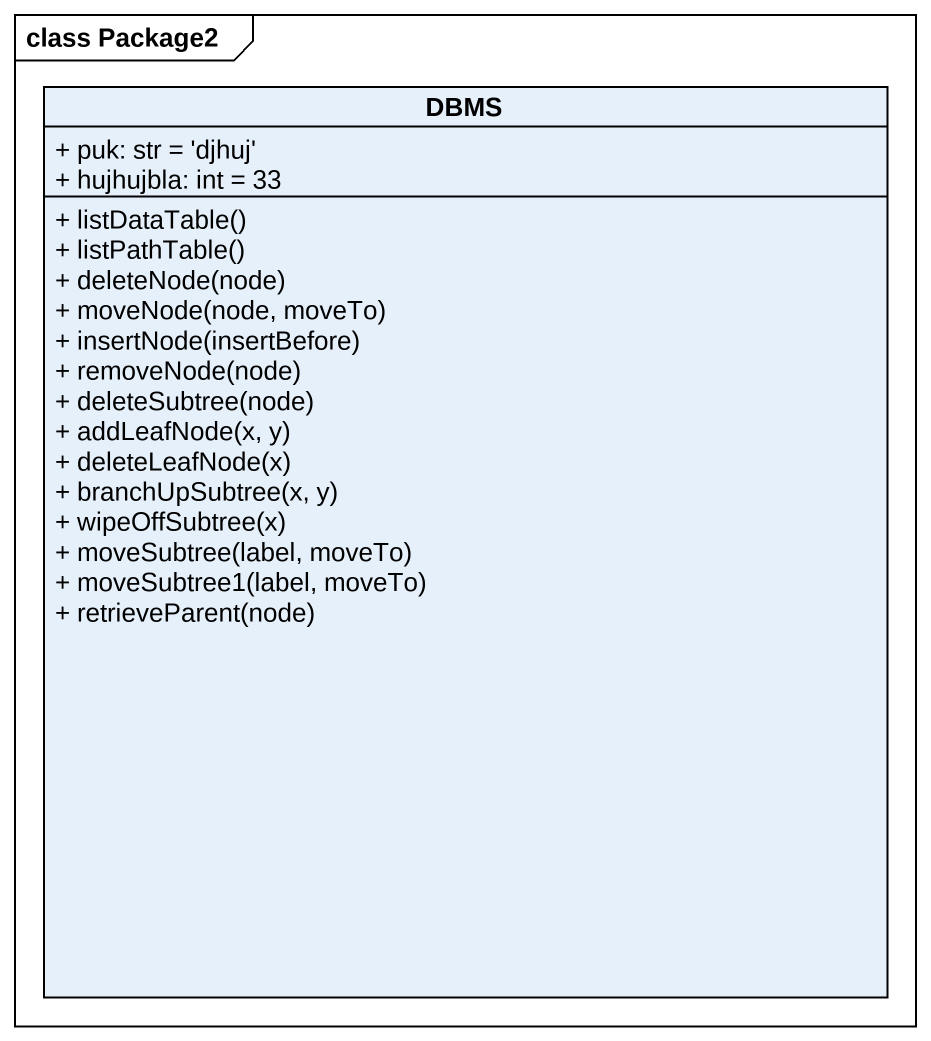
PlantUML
@startuml
mainframe class Package2
hide circle
hide empty members
skinparam classAttributeIconSize 0
class DBMS {
  + puk: str = 'djhuj'
  + hujhujbla: int = 33
  + listDataTable()
  + listPathTable()
  + deleteNode(node)
  + moveNode(node, moveTo)
  + insertNode(insertBefore)
  + removeNode(node)
  + deleteSubtree(node)
  + addLeafNode(x, y)
  + deleteLeafNode(x)
  + branchUpSubtree(x, y)
  + wipeOffSubtree(x)
  + moveSubtree(label, moveTo)
  + moveSubtree1(label, moveTo)
  + retrieveParent(node)
}
@enduml
